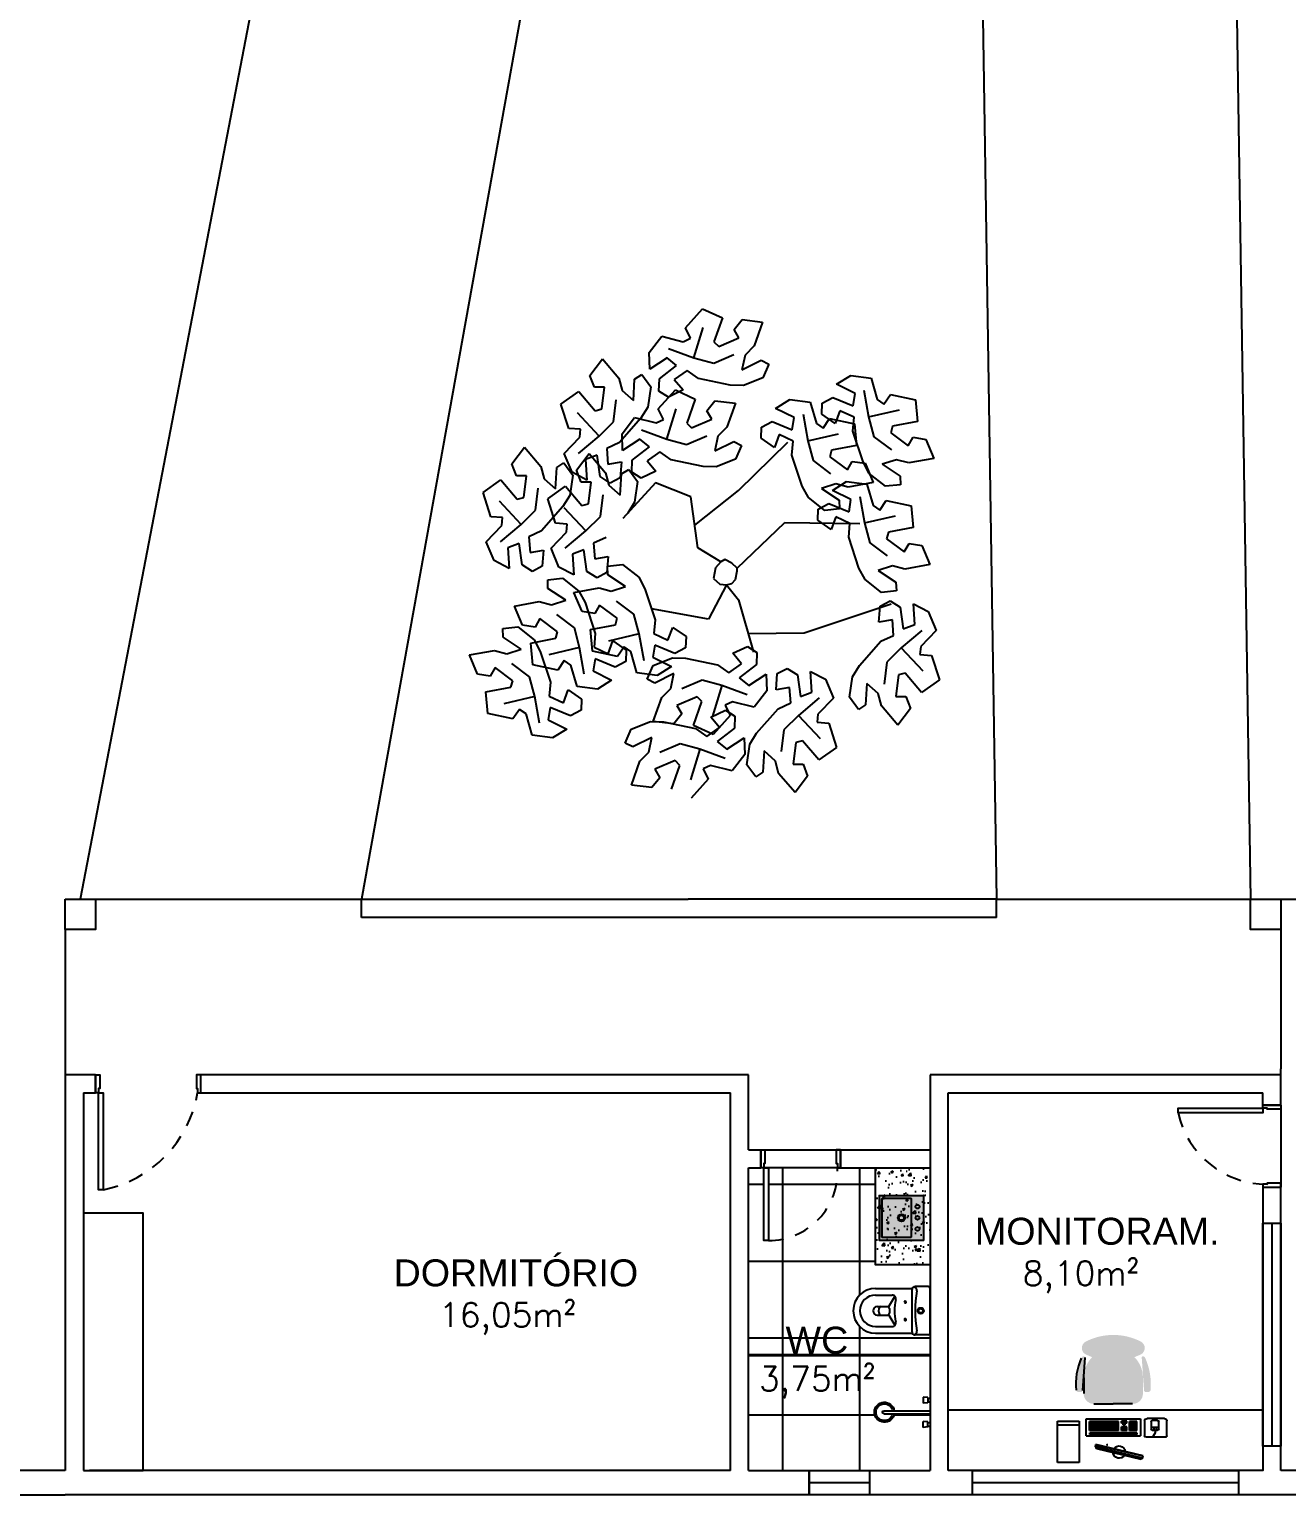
# Model space of a CAD drawing. Header units: millimetres. Extents: x 357 to 945, y 547 to 720.
# Drawn here: x 884.33 to 894.72, y 611.89 to 623.99 of the extents above; entities that cross this region are included whole.
import ezdxf

# ---------------------------------------------------------------- set-up
doc = ezdxf.new("R2010")
doc.units = ezdxf.units.MM
doc.linetypes.add('DASHED', pattern=[0.75, 0.5, -0.25])
doc.linetypes.add('HIDDEN2', pattern=[0.1875, 0.125, -0.0625])
for name, color, linetype in [('ABASE', 254, 'Continuous'), ('ARQ-MOB', 253, 'Continuous'), ('ARQ-SAN', 253, 'Continuous')]:
    doc.layers.add(name, color=color, linetype=linetype)
doc.layers.add('ARQ-hatch san', color=255, linetype='Continuous', lineweight=0)
doc.styles.add('GA RO 1_50', font='romans.shx', dxfattribs={"height": 0.09})
doc.styles.add('T80-50', font='sanss___.ttf', dxfattribs={"height": 0.1})

# ---------------------------------------------------------------- blocks, each defined once
blk = doc.blocks.new('BACIA')
at = {"layer": 'ARQ-SAN'}
for p, q in [((-8575.33, 17786.267), (-8575.33, 17785.963)), ((-8575.275, 17786.267), (-8575.275, 17786.131)), ((-8575.18, 17786.253), (-8575.18, 17786.167)), ((-8575.11, 17786.253), (-8575.11, 17786.167)), ((-8575.015, 17786.267), (-8575.015, 17786.131)), ((-8574.96, 17786.267), (-8574.96, 17785.964)), ((-8575.182, 17786.157), (-8575.263, 17786.107)), ((-8575.125, 17786.152), (-8575.165, 17786.152)), ((-8575.109, 17786.157), (-8575.028, 17786.108)), ((-8575.32, 17785.966), (-8574.97, 17785.966)), ((-8575.345, 17785.832), (-8575.345, 17785.941)), ((-8574.945, 17785.832), (-8574.945, 17785.941)), ((-8575.33, 17785.817), (-8574.96, 17785.817))]:
    blk.add_line(p, q, dxfattribs=at)
for radius in [0.025, 0.018]:
    blk.add_circle((-8575.145, 17785.894), radius, dxfattribs=at)
for centre, radius, start, end in [((-8575.145, 17786.267), 0.185, 0.0016, 180.0016), ((-8575.145, 17786.267), 0.13, 0.0016, 180.0016), ((-8575.145, 17786.253), 0.035, 0.0016, 180.0016), ((-8575.17, 17786.226), 0.01, 116.4013, 180.0016), ((-8575.145, 17786.176), 0.0663, 63.6164, 116.3867), ((-8575.12, 17786.226), 0.01, 0.0016, 63.6018), ((-8575.243, 17786.131), 0.032, 180.0016, 283.3342), ((-8575.145, 17785.718), 0.393, 76.6654, 103.3269), ((-8575.165, 17786.167), 0.015, 180.0016, 269.9975), ((-8575.125, 17786.167), 0.015, 270.0094, 359.9937), ((-8575.047, 17786.131), 0.032, 256.6692, 0.0016), ((-8575.32, 17785.941), 0.025, 89.999, 180.0041), ((-8575.218, 17786.022), 0.0075, 90.0016, 270.0016), ((-8575.218, 17786.022), 0.0075, 270.0016, 90.0016), ((-8575.073, 17786.022), 0.0075, 90.0016, 270.0016), ((-8575.073, 17786.022), 0.0075, 270.0016, 90.0016), ((-8574.97, 17785.941), 0.025, 359.999, 90.0041), ((-8575.315, 17785.95), 0.025, 180.0016, 280.5955), ((-8575.145, 17785.041), 0.9, 79.4075, 100.5881), ((-8574.975, 17785.95), 0.025, 259.4091, 359.7684), ((-8575.33, 17785.832), 0.015, 180.0016, 269.9975), ((-8574.96, 17785.832), 0.015, 270.0094, 359.9937)]:
    blk.add_arc(centre, radius, start, end, dxfattribs=at)
blk = doc.blocks.new('L73_p')
at = {"layer": 'ARQ-hatch san', "true_color": 0xffffff}
h = blk.add_hatch(color=7, dxfattribs=at)
h.dxf.hatch_style = 2
h.paths.add_polyline_path([(-0.203, -0.201, 0.414214), (-0.201, -0.203), (0.201, -0.203, 0.414214), (0.203, -0.201), (0.203, 0.201, 0.416666), (0.201, 0.203), (-0.201, 0.203, 0.414214), (-0.203, 0.201)])
h.paths.add_polyline_path([(0.173, 0.088, -0.414601), (0.178, 0.083), (0.177, -0.173, -0.413826), (0.173, -0.177), (-0.172, -0.177, -0.06721), (-0.174, -0.177), (-0.175, -0.177), (-0.175, -0.177, -0.054879), (-0.176, -0.176), (-0.176, -0.176), (-0.176, -0.176, -0.066644), (-0.177, -0.175), (-0.177, -0.174), (-0.177, -0.174, -0.052691), (-0.178, -0.172), (-0.178, 0.083, -0.414578), (-0.173, 0.088)], flags=16)
h.paths.add_polyline_path([(-0.101, 0.163, -1), (-0.101, 0.128, -1)], flags=16)
h.paths.add_polyline_path([(0, 0.163, -1), (0, 0.128, -1)], flags=0)
h.paths.add_polyline_path([(0, 0.033, -1), (0, -0.033, -1)], flags=0)
h.paths.add_polyline_path([(0, 0.023, -1), (0, -0.023, -1)], flags=0)
h.paths.add_polyline_path([(0.101, 0.163, -1), (0.101, 0.128, -1)], flags=16)
h.paths.add_polyline_path([(-0.101, 0.163, 1), (-0.101, 0.128, 1)], flags=0)
h.paths.add_polyline_path([(0, 0.128, 1), (0, 0.163, 1)], flags=16)
h.paths.add_polyline_path([(0.101, 0.128, 1), (0.101, 0.163, 1)], flags=16)
for points in [[(0.201, -0.203), (-0.201, -0.203, -0.414214), (-0.203, -0.201), (-0.203, 0.201, -0.414214), (-0.201, 0.203), (0.201, 0.203)], [(-0.178, -0.172, 0.414577), (-0.172, -0.177)]]:
    blk.add_lwpolyline(points, format="xyb")
at = {"linetype": 'DASHED'}
for points in [[(-0.101, 0.163, 1), (-0.101, 0.128, 1)], [(0.101, 0.163, 1), (0.101, 0.128, 1)]]:
    blk.add_lwpolyline(points, format="xyb", close=True, dxfattribs=at)
for points in [[(0, 0.163, 1), (0, 0.128, 1)], [(0.203, 0.201, 0.414214), (0.201, 0.203, -0.414214)], [(-0.172, -0.177), (0.173, -0.177, 0.413827), (0.177, -0.173), (0.178, 0.083, 0.414601), (0.173, 0.088), (-0.173, 0.088, 0.414577), (-0.178, 0.083), (-0.178, -0.172), (-0.177, -0.174), (-0.177, -0.174), (-0.177, -0.175), (-0.176, -0.176), (-0.175, -0.177), (-0.175, -0.177), (-0.174, -0.177)], [(0, 0.033, 1), (0, -0.033, 1)], [(0, 0.023, 1), (0, -0.023, 1)], [(0.203, -0.201, -0.414214), (0.201, -0.203, 0.414214)]]:
    blk.add_lwpolyline(points, format="xyb", close=True)
for points in [[(0.203, -0.201), (0.203, 0.201)], [(0.172, -0.177), (-0.172, -0.177)]]:
    blk.add_lwpolyline(points)
blk = doc.blocks.new('CHUVEIRO')
at = {"layer": 'ARQ-SAN'}
for p, q in [((-8578.802, 17789.545), (-8578.819, 17789.545)), ((-8578.802, 17789.515), (-8578.819, 17789.515)), ((-8578.802, 17789.551), (-8578.762, 17789.555)), ((-8578.802, 17789.551), (-8578.802, 17789.508)), ((-8578.802, 17789.508), (-8578.762, 17789.505)), ((-8578.762, 17789.555), (-8578.762, 17789.505)), ((-8578.439, 17789.442), (-8578.819, 17789.442)), ((-8578.439, 17789.417), (-8578.819, 17789.417)), ((-8578.802, 17789.345), (-8578.819, 17789.345)), ((-8578.802, 17789.351), (-8578.762, 17789.354)), ((-8578.802, 17789.308), (-8578.802, 17789.351)), ((-8578.762, 17789.304), (-8578.762, 17789.354)), ((-8578.802, 17789.315), (-8578.819, 17789.315)), ((-8578.802, 17789.308), (-8578.762, 17789.304))]:
    blk.add_line(p, q, dxfattribs=at)
blk.add_lwpolyline([(-8578.819, 17789.442), (-8578.819, 17789.417)], dxfattribs=at)
for centre, radius, start, end in [((-8578.442, 17789.43), 0.0825, 188.4801, 171.5199), ((-8578.442, 17789.43), 0.0693, 190.118, 169.882), ((-8578.439, 17789.43), 0.0122, 270, 90)]:
    blk.add_arc(centre, radius, start, end, dxfattribs=at)
blk = doc.blocks.new('computadro')
at = {"layer": 'ARQ-MOB', "color": 252, "true_color": 0x939598}
for p, q in [((3249.525, 1236.357), (3249.525, 1236.191)), ((3249.541, 1236.366), (3249.66, 1236.366)), ((3249.593, 1236.299), (3249.655, 1236.299)), ((3249.61, 1236.235), (3249.61, 1236.299)), ((3249.68, 1236.346), (3249.68, 1236.202)), ((3249.66, 1236.182), (3249.541, 1236.182)), ((3249.583, 1236.245), (3249.583, 1236.289)), ((3249.61, 1236.277), (3249.583, 1236.277)), ((3249.61, 1236.257), (3249.583, 1236.257)), ((3249.655, 1236.235), (3249.593, 1236.235)), ((3249.665, 1236.289), (3249.665, 1236.245)), ((3249.353, 1236.165), (3249.344, 1236.152)), ((3249.431, 1235.783), (3249.344, 1236.152)), ((3249.353, 1236.165), (3249.373, 1236.17)), ((3249.353, 1236.165), (3249.446, 1235.776)), ((3249.368, 1236.169), (3249.46, 1235.779)), ((3249.373, 1236.17), (3249.465, 1235.78)), ((3249.677, 1236.148), (3249.538, 1236.148)), ((3249.538, 1235.698), (3249.538, 1236.148)), ((3249.548, 1236.118), (3249.548, 1235.728)), ((3249.563, 1236.118), (3249.548, 1236.118)), ((3249.563, 1236.118), (3249.563, 1235.728)), ((3249.581, 1236.117), (3249.581, 1236.057)), ((3249.581, 1236.117), (3249.656, 1236.117)), ((3249.581, 1236.102), (3249.656, 1236.102)), ((3249.581, 1236.087), (3249.656, 1236.087)), ((3249.581, 1236.072), (3249.656, 1236.072)), ((3249.581, 1236.057), (3249.656, 1236.057)), ((3249.596, 1236.117), (3249.596, 1236.057)), ((3249.611, 1236.117), (3249.611, 1236.057)), ((3249.626, 1236.117), (3249.626, 1236.057)), ((3249.641, 1236.117), (3249.641, 1236.057)), ((3249.656, 1236.057), (3249.656, 1236.118)), ((3249.656, 1236.117), (3249.656, 1236.057)), ((3249.677, 1235.698), (3249.677, 1236.148)), ((3249.581, 1235.967), (3249.656, 1235.967)), ((3249.581, 1235.967), (3249.581, 1235.727)), ((3249.581, 1235.952), (3249.656, 1235.952)), ((3249.581, 1235.937), (3249.656, 1235.937)), ((3249.582, 1236.035), (3249.612, 1236.035)), ((3249.582, 1236.035), (3249.582, 1235.99)), ((3249.582, 1236.02), (3249.612, 1236.02)), ((3249.582, 1236.005), (3249.612, 1236.005)), ((3249.582, 1235.99), (3249.612, 1235.99)), ((3249.596, 1235.967), (3249.596, 1235.727)), ((3249.597, 1236.035), (3249.597, 1235.99)), ((3249.611, 1235.967), (3249.611, 1235.727)), ((3249.612, 1236.035), (3249.612, 1235.99)), ((3249.626, 1235.967), (3249.626, 1235.727)), ((3249.627, 1236.02), (3249.627, 1236.005)), ((3249.627, 1236.02), (3249.657, 1236.02)), ((3249.627, 1236.005), (3249.657, 1236.005)), ((3249.641, 1235.967), (3249.641, 1235.727)), ((3249.642, 1236.035), (3249.642, 1235.99)), ((3249.642, 1236.035), (3249.657, 1236.035)), ((3249.642, 1235.99), (3249.657, 1235.99)), ((3249.656, 1235.967), (3249.656, 1235.727)), ((3249.657, 1236.035), (3249.657, 1235.99)), ((3249.581, 1235.922), (3249.641, 1235.922)), ((3249.581, 1235.907), (3249.641, 1235.907)), ((3249.581, 1235.892), (3249.641, 1235.892)), ((3249.581, 1235.877), (3249.641, 1235.877)), ((3249.581, 1235.862), (3249.641, 1235.862)), ((3249.581, 1235.847), (3249.641, 1235.847)), ((3249.581, 1235.832), (3249.641, 1235.832)), ((3249.581, 1235.832), (3249.641, 1235.832)), ((3249.581, 1235.817), (3249.641, 1235.817)), ((3249.446, 1235.776), (3249.431, 1235.783)), ((3249.446, 1235.776), (3249.465, 1235.78)), ((3249.538, 1235.698), (3249.677, 1235.698)), ((3249.548, 1235.728), (3249.563, 1235.728)), ((3249.581, 1235.802), (3249.641, 1235.802)), ((3249.581, 1235.787), (3249.641, 1235.787)), ((3249.581, 1235.772), (3249.641, 1235.772)), ((3249.581, 1235.757), (3249.656, 1235.757)), ((3249.581, 1235.742), (3249.656, 1235.742)), ((3249.581, 1235.727), (3249.656, 1235.727)), ((3249.657, 1235.641), (3249.316, 1235.641)), ((3249.316, 1235.641), (3249.316, 1235.461)), ((3249.627, 1235.461), (3249.627, 1235.641)), ((3249.657, 1235.461), (3249.657, 1235.641)), ((3249.316, 1235.461), (3249.657, 1235.461))]:
    blk.add_line(p, q, dxfattribs=at)
for centre, radius, start, end in [((3249.541, 1236.346), 0.02, 90, 145.8256), ((3249.593, 1236.289), 0.01, 90, 180), ((3249.655, 1236.289), 0.01, 0, 90), ((3249.66, 1236.346), 0.02, 0, 90), ((3249.541, 1236.202), 0.02, 214.1744, 270), ((3249.593, 1236.245), 0.01, 180, 270), ((3249.655, 1236.245), 0.01, 270, 0), ((3249.66, 1236.202), 0.02, 270, 0), ((3249.403, 1235.971), 0.0507, 121.9166, 264.7273), ((3249.403, 1235.971), 0.0507, 301.9443, 84.755)]:
    blk.add_arc(centre, radius, start, end, dxfattribs=at)
blk.add_open_spline([(3249.583, 1236.267), (3249.571, 1236.269), (3249.559, 1236.274), (3249.525, 1236.248)], degree=3, dxfattribs=at)
blk = doc.blocks.new('arv7p')
at = {"color": 0}
for p, q in [((110.549, -13.114), (110.69, -12.957)), ((110.69, -12.957), (110.854, -13.032)), ((110.854, -13.032), (110.784, -13.23)), ((110.95, -13.128), (111.016, -13.045)), ((111.016, -13.045), (111.186, -13.067)), ((111.186, -13.067), (111.116, -13.264)), ((110.249, -13.319), (110.352, -13.184)), ((110.352, -13.184), (110.53, -13.229)), ((110.591, -13.2), (110.549, -13.114)), ((110.549, -13.114), (110.549, -13.114)), ((110.619, -13.363), (110.695, -13.111)), ((110.824, -13.269), (110.991, -13.198)), ((110.991, -13.198), (110.95, -13.128)), ((110.254, -13.457), (110.249, -13.319)), ((110.409, -13.286), (110.619, -13.363)), ((110.53, -13.229), (110.591, -13.2)), ((110.784, -13.23), (110.824, -13.269)), ((111.116, -13.264), (111.042, -13.339)), ((109.759, -13.507), (109.862, -13.37)), ((109.862, -13.37), (109.998, -13.53)), ((110.396, -13.362), (110.254, -13.457)), ((110.333, -13.537), (110.475, -13.427)), ((110.475, -13.427), (110.396, -13.362)), ((110.619, -13.363), (110.782, -13.406)), ((110.782, -13.406), (110.949, -13.335)), ((111.042, -13.339), (111.015, -13.461)), ((111.015, -13.461), (111.174, -13.381)), ((111.174, -13.381), (111.237, -13.415)), ((111.237, -13.415), (111.187, -13.528)), ((109.797, -13.606), (109.759, -13.507)), ((109.998, -13.53), (110.025, -13.632)), ((110.118, -13.715), (110.128, -13.538)), ((110.128, -13.538), (110.188, -13.501)), ((110.188, -13.501), (110.262, -13.601)), ((110.329, -13.637), (110.333, -13.537)), ((110.333, -13.537), (110.333, -13.537)), ((110.562, -13.468), (110.456, -13.541)), ((110.456, -13.541), (110.529, -13.628)), ((110.656, -13.534), (110.562, -13.468)), ((110.919, -13.588), (110.656, -13.534)), ((111.187, -13.528), (111.027, -13.592)), ((111.797, -13.581), (111.915, -13.508)), ((111.915, -13.508), (112.083, -13.529)), ((112.083, -13.529), (112.134, -13.706)), ((109.519, -13.745), (109.666, -13.641)), ((109.666, -13.641), (109.802, -13.8)), ((109.878, -13.606), (109.797, -13.606)), ((109.857, -13.785), (109.878, -13.606)), ((110.025, -13.632), (110.118, -13.715)), ((110.262, -13.601), (110.238, -13.771)), ((110.324, -13.785), (110.465, -13.628)), ((110.408, -13.686), (110.329, -13.637)), ((110.529, -13.628), (110.408, -13.686)), ((110.465, -13.628), (110.629, -13.703)), ((111.027, -13.592), (110.919, -13.588)), ((111.951, -13.657), (111.797, -13.581)), ((111.935, -13.758), (111.951, -13.657)), ((112.024, -13.63), (112.062, -13.85)), ((112.189, -13.744), (112.243, -13.665)), ((112.243, -13.665), (112.243, -13.665)), ((112.243, -13.665), (112.449, -13.709)), ((109.584, -13.946), (109.519, -13.745)), ((109.802, -13.8), (109.857, -13.785)), ((109.954, -13.89), (109.976, -13.71)), ((110.238, -13.771), (110.18, -13.862)), ((110.366, -13.871), (110.324, -13.785)), ((110.324, -13.785), (110.324, -13.785)), ((110.395, -14.034), (110.471, -13.783)), ((110.629, -13.703), (110.559, -13.901)), ((110.725, -13.799), (110.791, -13.717)), ((110.766, -13.87), (110.725, -13.799)), ((110.791, -13.717), (110.961, -13.738)), ((110.961, -13.738), (110.891, -13.935)), ((111.294, -13.78), (111.412, -13.706)), ((111.448, -13.856), (111.294, -13.78)), ((111.412, -13.706), (111.58, -13.728)), ((111.58, -13.728), (111.631, -13.905)), ((111.677, -13.829), (111.68, -13.736)), ((111.68, -13.736), (111.768, -13.69)), ((111.768, -13.69), (111.768, -13.69)), ((111.768, -13.69), (111.935, -13.758)), ((111.826, -13.799), (111.787, -13.905)), ((111.942, -13.853), (111.826, -13.799)), ((112.062, -13.85), (112.318, -13.791)), ((112.134, -13.706), (112.189, -13.744)), ((112.449, -13.709), (112.466, -13.888)), ((109.835, -14.009), (109.655, -13.818)), ((109.835, -14.009), (109.954, -13.89)), ((110.18, -13.862), (110.002, -14.063)), ((110.024, -13.99), (110.127, -13.855)), ((110.127, -13.855), (110.305, -13.9)), ((110.305, -13.9), (110.366, -13.871)), ((110.559, -13.901), (110.599, -13.941)), ((110.599, -13.941), (110.766, -13.87)), ((111.177, -13.935), (111.265, -13.889)), ((111.265, -13.889), (111.265, -13.889)), ((111.265, -13.889), (111.432, -13.957)), ((111.432, -13.957), (111.448, -13.856)), ((111.521, -13.829), (111.56, -14.049)), ((111.631, -13.905), (111.686, -13.943)), ((111.787, -13.905), (111.677, -13.829)), ((111.686, -13.943), (111.74, -13.864)), ((111.74, -13.864), (111.74, -13.864)), ((111.74, -13.864), (111.946, -13.908)), ((111.932, -13.968), (111.942, -13.853)), ((111.946, -13.908), (111.963, -14.087)), ((112.062, -13.85), (112.106, -14.014)), ((112.466, -13.888), (112.26, -13.927)), ((109.546, -14.152), (109.674, -14.019)), ((109.68, -13.953), (109.584, -13.946)), ((109.584, -13.946), (109.584, -13.946)), ((109.664, -14.153), (109.835, -14.009)), ((109.674, -14.019), (109.68, -13.953)), ((110.029, -14.129), (110.024, -13.99)), ((110.172, -14.034), (110.029, -14.129)), ((110.251, -14.098), (110.172, -14.034)), ((110.184, -13.957), (110.395, -14.034)), ((110.395, -14.034), (110.558, -14.078)), ((110.558, -14.078), (110.724, -14.007)), ((110.817, -14.01), (110.79, -14.132)), ((110.891, -13.935), (110.817, -14.01)), ((111.174, -14.027), (111.177, -13.935)), ((111.284, -14.103), (111.174, -14.027)), ((111.323, -13.997), (111.284, -14.103)), ((111.439, -14.052), (111.323, -13.997)), ((111.56, -14.049), (111.815, -13.989)), ((112.017, -14.223), (111.932, -13.968)), ((112.106, -14.014), (112.251, -14.123)), ((112.26, -13.927), (112.245, -13.981)), ((112.245, -13.981), (112.39, -14.09)), ((112.39, -14.09), (112.431, -14.019)), ((112.431, -14.019), (112.535, -14.036)), ((112.535, -14.036), (112.602, -14.193)), ((109.114, -14.237), (109.217, -14.101)), ((109.217, -14.101), (109.353, -14.26)), ((109.612, -14.308), (109.546, -14.152)), ((109.649, -14.29), (109.753, -14.154)), ((109.819, -14.166), (109.723, -14.202)), ((109.753, -14.154), (109.888, -14.313)), ((109.843, -14.344), (109.819, -14.166)), ((110.002, -14.063), (109.898, -14.112)), ((109.898, -14.112), (109.908, -14.24)), ((110.108, -14.208), (110.251, -14.098)), ((110.337, -14.139), (110.231, -14.213)), ((110.431, -14.205), (110.337, -14.139)), ((110.79, -14.132), (110.949, -14.053)), ((110.949, -14.053), (111.012, -14.086)), ((111.012, -14.086), (110.962, -14.199)), ((110.988, -14.459), (111.394, -14.059)), ((111.429, -14.167), (111.439, -14.052)), ((111.514, -14.422), (111.429, -14.167)), ((111.56, -14.049), (111.603, -14.212)), ((111.757, -14.125), (111.742, -14.18)), ((111.963, -14.087), (111.757, -14.125)), ((109.152, -14.336), (109.114, -14.237)), ((109.353, -14.26), (109.381, -14.362)), ((109.473, -14.446), (109.484, -14.269)), ((109.484, -14.269), (109.544, -14.231)), ((109.544, -14.231), (109.617, -14.331)), ((109.723, -14.202), (109.734, -14.373)), ((109.908, -14.24), (110.02, -14.221)), ((110.02, -14.221), (110.009, -14.354)), ((110.019, -14.321), (110.079, -14.284)), ((110.079, -14.284), (110.152, -14.384)), ((110.104, -14.308), (110.108, -14.208)), ((110.108, -14.208), (110.108, -14.208)), ((110.231, -14.213), (110.304, -14.3)), ((110.695, -14.259), (110.431, -14.205)), ((110.802, -14.263), (110.695, -14.259)), ((110.962, -14.199), (110.802, -14.263)), ((111.603, -14.212), (111.748, -14.321)), ((111.742, -14.18), (111.887, -14.288)), ((111.887, -14.288), (111.928, -14.218)), ((111.928, -14.218), (112.033, -14.234)), ((112.068, -14.318), (112.017, -14.223)), ((112.033, -14.234), (112.099, -14.392)), ((112.294, -14.204), (112.175, -14.242)), ((112.175, -14.242), (112.323, -14.34)), ((112.396, -14.231), (112.294, -14.204)), ((112.602, -14.193), (112.396, -14.231)), ((108.875, -14.475), (109.021, -14.371)), ((109.021, -14.371), (109.158, -14.53)), ((109.234, -14.336), (109.152, -14.336)), ((109.212, -14.516), (109.234, -14.336)), ((109.381, -14.362), (109.473, -14.446)), ((109.617, -14.331), (109.593, -14.501)), ((109.734, -14.373), (109.612, -14.308)), ((109.687, -14.389), (109.649, -14.29)), ((109.769, -14.389), (109.687, -14.389)), ((109.747, -14.568), (109.769, -14.389)), ((109.927, -14.398), (109.843, -14.344)), ((109.843, -14.344), (109.843, -14.344)), ((109.888, -14.313), (109.916, -14.415)), ((110.009, -14.354), (109.927, -14.398)), ((110.008, -14.498), (110.019, -14.321)), ((110.301, -14.396), (110.031, -14.69)), ((110.183, -14.357), (110.104, -14.308)), ((110.152, -14.384), (110.128, -14.554)), ((110.304, -14.3), (110.183, -14.357)), ((110.594, -14.511), (110.301, -14.396)), ((111.791, -14.403), (111.672, -14.441)), ((111.763, -14.458), (111.881, -14.384)), ((111.893, -14.43), (111.791, -14.403)), ((111.881, -14.384), (112.049, -14.406)), ((112.099, -14.392), (111.893, -14.43)), ((112.049, -14.406), (112.1, -14.583)), ((112.203, -14.424), (112.068, -14.318)), ((112.323, -14.34), (112.326, -14.411)), ((108.94, -14.676), (108.875, -14.475)), ((109.158, -14.53), (109.212, -14.516)), ((109.31, -14.62), (109.332, -14.44)), ((109.41, -14.528), (109.556, -14.424)), ((109.475, -14.729), (109.41, -14.528)), ((109.593, -14.501), (109.536, -14.592)), ((109.556, -14.424), (109.693, -14.583)), ((109.845, -14.673), (109.867, -14.493)), ((109.916, -14.415), (110.008, -14.498)), ((110.65, -14.932), (110.594, -14.511)), ((110.625, -14.744), (110.988, -14.459)), ((111.565, -14.517), (111.514, -14.422)), ((111.7, -14.623), (111.565, -14.517)), ((111.672, -14.441), (111.82, -14.539)), ((111.917, -14.534), (111.763, -14.458)), ((111.99, -14.507), (112.029, -14.727)), ((112.326, -14.411), (112.203, -14.424)), ((109.19, -14.739), (109.011, -14.548)), ((109.19, -14.739), (109.31, -14.62)), ((109.536, -14.592), (109.357, -14.793)), ((109.725, -14.792), (109.546, -14.601)), ((109.693, -14.583), (109.747, -14.568)), ((110.128, -14.554), (110.071, -14.645)), ((111.643, -14.705), (111.646, -14.613)), ((111.646, -14.613), (111.734, -14.567)), ((111.823, -14.61), (111.7, -14.623)), ((111.734, -14.567), (111.734, -14.567)), ((111.734, -14.567), (111.901, -14.634)), ((111.82, -14.539), (111.823, -14.61)), ((111.901, -14.634), (111.917, -14.534)), ((112.1, -14.583), (112.155, -14.621)), ((112.155, -14.621), (112.209, -14.542)), ((112.209, -14.542), (112.209, -14.542)), ((112.209, -14.542), (112.415, -14.586)), ((112.415, -14.586), (112.432, -14.765)), ((108.902, -14.882), (109.03, -14.749)), ((109.035, -14.683), (108.94, -14.676)), ((108.94, -14.676), (108.94, -14.676)), ((109.019, -14.883), (109.19, -14.739)), ((109.03, -14.749), (109.035, -14.683)), ((109.57, -14.736), (109.475, -14.729)), ((109.475, -14.729), (109.475, -14.729)), ((109.565, -14.802), (109.57, -14.736)), ((109.725, -14.792), (109.845, -14.673)), ((110.977, -15.1), (111.371, -14.722)), ((111.371, -14.722), (111.991, -14.732)), ((111.753, -14.781), (111.643, -14.705)), ((111.792, -14.675), (111.753, -14.781)), ((111.908, -14.73), (111.792, -14.675)), ((111.899, -14.844), (111.908, -14.73)), ((112.029, -14.727), (112.284, -14.667)), ((112.029, -14.727), (112.072, -14.89)), ((112.432, -14.765), (112.226, -14.803)), ((108.967, -15.038), (108.902, -14.882)), ((109.357, -14.793), (109.253, -14.842)), ((109.253, -14.842), (109.264, -14.97)), ((109.437, -14.935), (109.565, -14.802)), ((109.554, -14.936), (109.725, -14.792)), ((109.892, -14.846), (109.788, -14.895)), ((111.983, -15.1), (111.899, -14.844)), ((112.072, -14.89), (112.217, -14.999)), ((112.226, -14.803), (112.211, -14.858)), ((112.211, -14.858), (112.356, -14.966)), ((109.174, -14.896), (109.079, -14.932)), ((109.079, -14.932), (109.09, -15.103)), ((109.198, -15.074), (109.174, -14.896)), ((109.264, -14.97), (109.375, -14.951)), ((109.375, -14.951), (109.364, -15.084)), ((109.502, -15.091), (109.437, -14.935)), ((109.709, -14.949), (109.614, -14.985)), ((109.614, -14.985), (109.625, -15.156)), ((109.733, -15.127), (109.709, -14.949)), ((109.788, -14.895), (109.799, -15.023)), ((109.799, -15.023), (109.91, -15.004)), ((109.91, -15.004), (109.899, -15.137)), ((110.842, -15.047), (110.65, -14.932)), ((112.356, -14.966), (112.397, -14.896)), ((112.397, -14.896), (112.502, -14.912)), ((112.502, -14.912), (112.568, -15.07)), ((109.09, -15.103), (108.967, -15.038)), ((109.283, -15.128), (109.198, -15.074)), ((109.198, -15.074), (109.198, -15.074)), ((109.364, -15.084), (109.283, -15.128)), ((109.625, -15.156), (109.502, -15.091)), ((109.818, -15.181), (109.733, -15.127)), ((109.733, -15.127), (109.733, -15.127)), ((109.903, -15.084), (110.027, -15.07)), ((109.906, -15.155), (109.903, -15.084)), ((110.027, -15.07), (110.162, -15.176)), ((110.798, -15.097), (110.781, -15.186)), ((110.841, -15.047), (110.798, -15.097)), ((110.874, -15.028), (110.841, -15.047)), ((110.931, -15.06), (110.874, -15.028)), ((110.977, -15.1), (110.931, -15.06)), ((110.961, -15.194), (110.975, -15.121)), ((110.975, -15.121), (110.977, -15.1)), ((112.034, -15.195), (111.983, -15.1)), ((112.26, -15.081), (112.141, -15.119)), ((112.141, -15.119), (112.289, -15.217)), ((112.362, -15.108), (112.26, -15.081)), ((112.568, -15.07), (112.362, -15.108)), ((109.41, -15.196), (109.533, -15.183)), ((109.412, -15.267), (109.41, -15.196)), ((109.533, -15.183), (109.668, -15.289)), ((109.899, -15.137), (109.818, -15.181)), ((110.054, -15.252), (109.906, -15.155)), ((109.935, -15.291), (110.054, -15.252)), ((110.162, -15.176), (110.212, -15.272)), ((110.887, -15.237), (110.74, -15.521)), ((110.781, -15.186), (110.832, -15.233)), ((110.832, -15.233), (110.887, -15.237)), ((110.887, -15.237), (110.933, -15.228)), ((110.887, -15.237), (110.988, -15.363)), ((110.933, -15.228), (110.961, -15.194)), ((112.169, -15.301), (112.034, -15.195)), ((112.289, -15.217), (112.292, -15.288)), ((109.134, -15.414), (109.34, -15.376)), ((109.34, -15.376), (109.441, -15.403)), ((109.56, -15.365), (109.412, -15.267)), ((109.441, -15.403), (109.56, -15.365)), ((109.627, -15.301), (109.834, -15.263)), ((109.694, -15.459), (109.627, -15.301)), ((109.668, -15.289), (109.719, -15.384)), ((109.834, -15.263), (109.935, -15.291)), ((110.123, -15.481), (109.979, -15.372)), ((110.212, -15.272), (110.297, -15.527)), ((110.988, -15.363), (111.112, -15.794)), ((112.158, -15.413), (112.24, -15.37)), ((112.292, -15.288), (112.169, -15.301)), ((112.24, -15.37), (112.324, -15.423)), ((109.2, -15.571), (109.134, -15.414)), ((109.63, -15.593), (109.485, -15.484)), ((109.798, -15.476), (109.694, -15.459)), ((109.719, -15.384), (109.803, -15.639)), ((109.839, -15.405), (109.798, -15.476)), ((109.984, -15.514), (109.839, -15.405)), ((110.167, -15.644), (110.123, -15.481)), ((110.74, -15.521), (110.267, -15.436)), ((111.529, -15.636), (112.25, -15.394)), ((112.147, -15.547), (112.158, -15.413)), ((112.324, -15.423), (112.324, -15.423)), ((112.324, -15.423), (112.348, -15.602)), ((112.444, -15.565), (112.433, -15.394)), ((112.433, -15.394), (112.555, -15.459)), ((112.555, -15.459), (112.62, -15.616)), ((109.039, -15.6), (109.162, -15.586)), ((109.042, -15.671), (109.039, -15.6)), ((109.162, -15.586), (109.297, -15.692)), ((109.305, -15.588), (109.2, -15.571)), ((109.345, -15.517), (109.305, -15.588)), ((109.49, -15.626), (109.345, -15.517)), ((109.673, -15.757), (109.63, -15.593)), ((109.763, -15.606), (109.969, -15.568)), ((109.781, -15.786), (109.763, -15.606)), ((109.969, -15.568), (109.984, -15.514)), ((110.297, -15.527), (110.287, -15.641)), ((110.403, -15.696), (110.443, -15.59)), ((110.443, -15.59), (110.553, -15.666)), ((112.259, -15.528), (112.147, -15.547)), ((112.269, -15.656), (112.259, -15.528)), ((112.503, -15.615), (112.332, -15.758)), ((112.348, -15.602), (112.444, -15.565)), ((112.62, -15.616), (112.493, -15.748)), ((109.19, -15.769), (109.042, -15.671)), ((109.27, -15.719), (109.476, -15.68)), ((109.287, -15.898), (109.27, -15.719)), ((109.297, -15.692), (109.348, -15.788)), ((109.476, -15.68), (109.49, -15.626)), ((109.803, -15.639), (109.794, -15.754)), ((109.91, -15.808), (109.949, -15.702)), ((110.167, -15.644), (109.911, -15.704)), ((109.949, -15.702), (110.059, -15.778)), ((110.206, -15.865), (110.167, -15.644)), ((110.295, -15.737), (110.278, -15.837)), ((110.287, -15.641), (110.403, -15.696)), ((110.461, -15.805), (110.295, -15.737)), ((110.553, -15.666), (110.55, -15.759)), ((111.068, -15.639), (111.529, -15.636)), ((111.986, -15.905), (112.165, -15.704)), ((112.165, -15.704), (112.269, -15.656)), ((108.763, -15.817), (108.969, -15.78)), ((108.83, -15.975), (108.763, -15.817)), ((108.969, -15.78), (109.071, -15.807)), ((109.071, -15.807), (109.19, -15.769)), ((109.348, -15.788), (109.433, -16.043)), ((109.673, -15.757), (109.418, -15.816)), ((109.712, -15.977), (109.673, -15.757)), ((109.987, -15.829), (109.781, -15.786)), ((109.801, -15.849), (109.785, -15.95)), ((109.794, -15.754), (109.91, -15.808)), ((109.967, -15.917), (109.801, -15.849)), ((110.041, -15.75), (109.987, -15.829)), ((109.987, -15.829), (109.987, -15.829)), ((110.096, -15.788), (110.041, -15.75)), ((110.059, -15.778), (110.056, -15.871)), ((110.146, -15.965), (110.096, -15.788)), ((110.278, -15.837), (110.432, -15.914)), ((110.282, -15.905), (110.441, -15.841)), ((110.441, -15.841), (110.549, -15.845)), ((110.55, -15.759), (110.461, -15.805)), ((110.461, -15.805), (110.461, -15.805)), ((110.549, -15.845), (110.812, -15.899)), ((110.94, -15.804), (111.061, -15.747)), ((111.012, -15.891), (110.94, -15.804)), ((111.061, -15.747), (111.139, -15.796)), ((111.139, -15.796), (111.135, -15.896)), ((112.332, -15.758), (112.212, -15.878)), ((112.332, -15.758), (112.512, -15.95)), ((112.493, -15.748), (112.487, -15.815)), ((112.487, -15.815), (112.582, -15.822)), ((112.582, -15.822), (112.582, -15.822)), ((112.582, -15.822), (112.648, -16.022)), ((108.934, -15.992), (108.83, -15.975)), ((108.975, -15.921), (108.934, -15.992)), ((109.12, -16.03), (108.975, -15.921)), ((109.259, -15.997), (109.114, -15.888)), ((109.493, -15.942), (109.287, -15.898)), ((109.547, -15.863), (109.493, -15.942)), ((109.493, -15.942), (109.493, -15.942)), ((109.602, -15.901), (109.547, -15.863)), ((109.652, -16.078), (109.602, -15.901)), ((109.785, -15.95), (109.938, -16.026)), ((110.056, -15.871), (109.967, -15.917)), ((109.967, -15.917), (109.967, -15.917)), ((110.314, -15.987), (110.146, -15.965)), ((110.232, -16.018), (110.282, -15.905)), ((110.453, -15.972), (110.295, -16.051)), ((110.432, -15.914), (110.314, -15.987)), ((110.427, -16.094), (110.453, -15.972)), ((110.812, -15.899), (110.907, -15.965)), ((110.907, -15.965), (111.012, -15.891)), ((111.135, -15.896), (110.993, -16.006)), ((111.072, -16.07), (111.215, -15.975)), ((111.135, -15.896), (111.135, -15.896)), ((111.215, -15.975), (111.22, -16.114)), ((111.297, -16.105), (111.308, -15.972)), ((111.308, -15.972), (111.39, -15.928)), ((111.39, -15.928), (111.474, -15.982)), ((111.474, -15.982), (111.474, -15.982)), ((111.474, -15.982), (111.499, -16.16)), ((111.594, -16.124), (111.583, -15.953)), ((111.583, -15.953), (111.705, -16.018)), ((111.929, -15.997), (111.986, -15.905)), ((112.212, -15.878), (112.191, -16.058)), ((112.31, -15.982), (112.289, -16.162)), ((112.365, -15.968), (112.31, -15.982)), ((112.501, -16.127), (112.365, -15.968)), ((108.899, -16.122), (109.105, -16.084)), ((109.105, -16.084), (109.12, -16.03)), ((109.303, -16.16), (109.259, -15.997)), ((109.433, -16.043), (109.423, -16.158)), ((109.821, -16.099), (109.652, -16.078)), ((109.938, -16.026), (109.821, -16.099)), ((110.295, -16.051), (110.232, -16.018)), ((110.352, -16.169), (110.427, -16.094)), ((110.686, -16.026), (110.519, -16.097)), ((110.849, -16.07), (110.686, -16.026)), ((110.849, -16.07), (110.773, -16.322)), ((111.059, -16.147), (110.849, -16.07)), ((110.993, -16.006), (111.072, -16.07)), ((111.409, -16.086), (111.297, -16.105)), ((111.42, -16.214), (111.409, -16.086)), ((111.705, -16.018), (111.771, -16.174)), ((111.905, -16.167), (111.929, -15.997)), ((112.049, -16.052), (112.038, -16.229)), ((112.142, -16.136), (112.049, -16.052)), ((112.648, -16.022), (112.501, -16.127)), ((108.916, -16.302), (108.899, -16.122)), ((109.303, -16.16), (109.047, -16.22)), ((109.342, -16.381), (109.303, -16.16)), ((109.423, -16.158), (109.539, -16.212)), ((109.539, -16.212), (109.578, -16.106)), ((109.578, -16.106), (109.689, -16.182)), ((109.689, -16.182), (109.685, -16.275)), ((110.282, -16.366), (110.352, -16.169)), ((110.644, -16.163), (110.478, -16.235)), ((110.614, -16.401), (110.684, -16.203)), ((110.684, -16.203), (110.644, -16.163)), ((110.938, -16.204), (110.878, -16.233)), ((111.117, -16.249), (110.938, -16.204)), ((111.22, -16.114), (111.117, -16.249)), ((111.316, -16.263), (111.42, -16.214)), ((111.654, -16.173), (111.482, -16.317)), ((111.499, -16.16), (111.594, -16.124)), ((111.771, -16.174), (111.643, -16.307)), ((111.978, -16.267), (111.905, -16.167)), ((112.169, -16.238), (112.142, -16.136)), ((112.289, -16.162), (112.37, -16.162)), ((112.37, -16.162), (112.408, -16.261)), ((109.122, -16.345), (108.916, -16.302)), ((109.176, -16.267), (109.122, -16.345)), ((109.122, -16.345), (109.122, -16.345)), ((109.231, -16.305), (109.176, -16.267)), ((109.282, -16.481), (109.231, -16.305)), ((109.43, -16.253), (109.414, -16.354)), ((109.597, -16.321), (109.43, -16.253)), ((109.685, -16.275), (109.597, -16.321)), ((109.597, -16.321), (109.597, -16.321)), ((110.519, -16.305), (110.452, -16.387)), ((110.478, -16.235), (110.519, -16.305)), ((110.758, -16.331), (110.879, -16.273)), ((110.83, -16.418), (110.758, -16.331)), ((110.919, -16.319), (110.778, -16.476)), ((110.878, -16.233), (110.919, -16.319)), ((110.879, -16.273), (110.958, -16.322)), ((110.919, -16.319), (110.919, -16.319)), ((110.958, -16.322), (110.953, -16.422)), ((111.137, -16.464), (111.316, -16.263)), ((111.482, -16.317), (111.363, -16.436)), ((111.482, -16.317), (111.662, -16.508)), ((111.643, -16.307), (111.637, -16.373)), ((112.038, -16.229), (111.978, -16.267)), ((112.305, -16.397), (112.169, -16.238)), ((112.408, -16.261), (112.305, -16.397)), ((109.414, -16.354), (109.568, -16.43)), ((109.568, -16.43), (109.45, -16.503)), ((110.05, -16.545), (110.1, -16.431)), ((110.1, -16.431), (110.259, -16.367)), ((110.259, -16.367), (110.367, -16.371)), ((110.452, -16.387), (110.282, -16.366)), ((110.367, -16.371), (110.631, -16.425)), ((110.778, -16.476), (110.614, -16.401)), ((110.631, -16.425), (110.725, -16.491)), ((110.725, -16.491), (110.83, -16.418)), ((110.953, -16.422), (110.811, -16.533)), ((110.953, -16.422), (110.953, -16.422)), ((111.08, -16.555), (111.137, -16.464)), ((111.363, -16.436), (111.341, -16.616)), ((111.637, -16.373), (111.733, -16.38)), ((111.733, -16.38), (111.733, -16.38)), ((111.733, -16.38), (111.798, -16.581)), ((109.45, -16.503), (109.282, -16.481)), ((110.113, -16.578), (110.05, -16.545)), ((110.271, -16.499), (110.113, -16.578)), ((110.245, -16.621), (110.271, -16.499)), ((110.504, -16.553), (110.337, -16.624)), ((110.667, -16.597), (110.504, -16.553)), ((110.811, -16.533), (110.89, -16.597)), ((110.89, -16.597), (111.033, -16.502)), ((111.033, -16.502), (111.038, -16.64)), ((111.055, -16.725), (111.08, -16.555)), ((111.461, -16.54), (111.439, -16.72)), ((111.515, -16.526), (111.461, -16.54)), ((111.651, -16.685), (111.515, -16.526)), ((111.798, -16.581), (111.651, -16.685)), ((110.101, -16.893), (110.171, -16.695)), ((110.171, -16.695), (110.245, -16.621)), ((110.463, -16.69), (110.296, -16.761)), ((110.502, -16.73), (110.463, -16.69)), ((110.667, -16.597), (110.591, -16.848)), ((110.877, -16.673), (110.667, -16.597)), ((111.038, -16.64), (110.935, -16.775)), ((111.199, -16.61), (111.189, -16.787)), ((111.292, -16.694), (111.199, -16.61)), ((111.319, -16.796), (111.292, -16.694)), ((110.296, -16.761), (110.337, -16.832)), ((110.433, -16.927), (110.502, -16.73)), ((110.756, -16.731), (110.696, -16.759)), ((110.696, -16.759), (110.737, -16.845)), ((110.935, -16.775), (110.756, -16.731)), ((111.129, -16.825), (111.055, -16.725)), ((111.189, -16.787), (111.129, -16.825)), ((111.455, -16.955), (111.319, -16.796)), ((111.439, -16.72), (111.521, -16.72)), ((111.558, -16.819), (111.455, -16.955)), ((111.521, -16.72), (111.558, -16.819)), ((110.27, -16.914), (110.101, -16.893)), ((110.337, -16.832), (110.27, -16.914)), ((110.737, -16.845), (110.596, -17.002)), ((110.737, -16.845), (110.737, -16.845))]:
    blk.add_line(p, q, dxfattribs=at)

msp = doc.modelspace()

# ---------------------------------------------------------------- hatches: boundary and pattern name
at = {"layer": 'ABASE'}
h = msp.add_hatch(dxfattribs=at)
h.set_pattern_fill('ANSI37', color=8, scale=0.2, angle=-45)
h.set_pattern_definition([(0, (-3688.42826, -467.59015), (2e-16, 0.635), []), (90, (-3688.42826, -467.59015), (-0.635, 2e-16), [])])
edge = h.paths.add_edge_path()
edge.add_line((891.77398, 613.78532), (891.32398, 613.78532))
edge.add_line((891.32398, 613.78532), (891.32398, 614.58532))
edge.add_line((891.32398, 614.58532), (891.03397, 614.58532))
edge.add_line((891.03397, 614.58532), (891.03397, 614.58532))
edge.add_line((891.03397, 614.58532), (891.01897, 614.58532))
edge.add_line((891.01897, 614.58532), (891.00897, 614.58531))
edge.add_arc((890.44014, 614.5551), 0.56963, -89.883618, 3.040797, ccw=False)
edge.add_line((890.4413, 613.98547), (890.39895, 613.98547))
edge.add_line((890.39895, 613.98547), (890.39897, 614.58545))
edge.add_line((890.39897, 614.58545), (890.38898, 614.58532))
edge.add_line((890.38898, 614.58532), (890.37398, 614.58532))
edge.add_line((890.37398, 614.58532), (890.27398, 614.58532))
edge.add_line((890.27398, 614.58532), (890.27398, 613.04204))
edge.add_line((890.27398, 613.04204), (891.77398, 613.04204))
edge.add_line((891.77398, 613.04204), (891.77398, 613.78532))
edge = h.paths.add_edge_path(flags=16)
edge.add_line((891.32396, 613.58973), (891.62705, 613.58976))
edge.add_arc((891.64996, 613.57976), 0.025, 156.42782, 180.004306)
edge.add_line((891.62496, 613.57976), (891.62499, 613.22976))
edge.add_arc((891.64999, 613.22976), 0.025, 180.004306, 203.580792)
edge.add_line((891.62708, 613.21976), (891.32399, 613.21973))
edge.add_arc((891.32398, 613.40473), 0.185, 90.004305, 270.004307, ccw=False)
edge = h.paths.add_edge_path(flags=0)
edge.add_line((891.32397, 613.53473), (891.45942, 613.53474))
edge.add_arc((891.45943, 613.50274), 0.032, -13.334253, 90.016899, ccw=False)
edge.add_arc((891.873, 613.40474), 0.39303, 166.668653, 193.227549)
edge.add_arc((891.45944, 613.30674), 0.032, -89.995694, 14.594559, ccw=False)
edge.add_line((891.45944, 613.27474), (891.45944, 613.27474))
edge.add_line((891.45944, 613.27474), (891.32399, 613.27473))
edge.add_arc((891.32398, 613.40473), 0.13, 90.004306, 270.004306, ccw=False)
edge = h.paths.add_edge_path(flags=0)
edge.add_line((891.33798, 613.43974), (891.42397, 613.43974))
edge.add_arc((891.42397, 613.42474), 0.015, 0.023872, 90.02385, ccw=False)
edge.add_line((891.43898, 613.42475), (891.43898, 613.38501))
edge.add_arc((891.42398, 613.38474), 0.015, -89.995694, 1.032539, ccw=False)
edge.add_line((891.42398, 613.36974), (891.33798, 613.36974))
edge.add_arc((891.33798, 613.40474), 0.035, 90.004306, 270.005913, ccw=False)
edge = h.paths.add_edge_path(flags=0)
edge.add_arc((891.56897, 613.47725), 0.0075, 0, 360)
edge = h.paths.add_edge_path(flags=0)
edge.add_arc((891.56898, 613.33225), 0.0075, 0, 360)
edge = h.paths.add_edge_path(flags=16)
edge.add_arc((891.6968, 613.40476), 0.025, 0, 360)
edge = h.paths.add_edge_path(flags=16)
edge.add_arc((891.6968, 613.40476), 0.018, 0, 360)
edge = h.paths.add_edge_path()
edge.add_line((891.71655, 612.6916), (891.75652, 612.68817))
edge.add_line((891.75652, 612.68817), (891.75652, 612.68135))
edge.add_line((891.75652, 612.68135), (891.77398, 612.68135))
edge.add_line((891.77398, 612.68135), (891.77398, 613.03204))
edge.add_line((891.77398, 613.03204), (890.27398, 613.03204))
edge.add_line((890.27398, 613.03204), (890.27398, 612.08532))
edge.add_line((890.27398, 612.08532), (890.77398, 612.08532))
edge.add_line((890.77398, 612.08532), (891.27398, 612.08532))
edge.add_line((891.27398, 612.08532), (891.77398, 612.08532))
edge.add_line((891.77398, 612.08532), (891.77398, 612.45141))
edge.add_line((891.77398, 612.45141), (891.75652, 612.45141))
edge.add_line((891.75652, 612.45141), (891.75652, 612.4446))
edge.add_line((891.75652, 612.4446), (891.71655, 612.44117))
edge.add_line((891.71655, 612.44117), (891.71652, 612.49103))
edge.add_line((891.71652, 612.49103), (891.75652, 612.48822))
edge.add_line((891.75652, 612.48822), (891.75652, 612.48141))
edge.add_line((891.75652, 612.48141), (891.77398, 612.48141))
edge.add_line((891.77398, 612.48141), (891.77398, 612.55421))
edge.add_line((891.77398, 612.55421), (891.47777, 612.55422))
edge.add_arc((891.39614, 612.56639), 0.08253, 8.479474, 351.519337, ccw=False)
edge.add_line((891.47777, 612.57856), (891.77398, 612.57855))
edge.add_line((891.77398, 612.57855), (891.77398, 612.65135))
edge.add_line((891.77398, 612.65135), (891.75652, 612.65135))
edge.add_line((891.75652, 612.65135), (891.75652, 612.64454))
edge.add_line((891.75652, 612.64454), (891.71653, 612.64174))
edge.add_line((891.71653, 612.64174), (891.71655, 612.6916))
edge = h.paths.add_edge_path()
edge.add_line((891.00897, 614.58531), (891.00897, 614.62127))
edge.add_line((891.00897, 614.62127), (890.99897, 614.62127))
edge.add_line((890.99897, 614.62127), (890.99897, 614.58532))
edge.add_line((890.99897, 614.58532), (890.40898, 614.58532))
edge.add_line((890.40898, 614.58532), (890.40898, 614.62113))
edge.add_line((890.40898, 614.62113), (890.39898, 614.62113))
edge.add_line((890.39898, 614.62113), (890.39898, 614.58532))
edge.add_line((890.39898, 614.58532), (890.43897, 614.58532))
edge.add_line((890.43897, 614.58532), (890.43895, 613.98547))
edge.add_line((890.43895, 613.98547), (890.4413, 613.98547))
edge.add_arc((890.44014, 614.5551), 0.56963, 270.116382, 363.040797)
at = {"layer": 'ABASE', "ltscale": 0.2}
h = msp.add_hatch(dxfattribs=at)
h.set_pattern_fill('AR-CONC', color=8, scale=0.027333, angle=360)
h.set_pattern_definition([(50, (3328.75229, -398.50404), (0.196045549, -0.017151763), [0.020499418, -0.225493597]), (355, (3328.7523, -398.50404), (-0.037924288, 0.205593345), [0.016399534, -0.180394877]), (100.4514445, (3328.76863, -398.50547), (0.158121261, 0.18844158), [0.017421824, -0.191640069]), (46.1842, (3328.7523, -398.44938), (0.291704347, -0.045240652), [0.030749127, -0.338240395]), (96.635635, (3328.7766, -398.45315), (0.25546701, 0.266251523), [0.02613275, -0.287460265]), (351.184164, (3328.7523, -398.44938), (0.25546701, 0.266251523), [0.0245993, -0.270592316]), (21, (3328.77962, -398.46304), (0.163149961, -0.110046038), [0.020499418, -0.225493597]), (326, (3328.77962, -398.46304), (0.066504302, 0.19820205), [0.016399534, -0.180394877]), (71.451445, (3328.79322, -398.47221), (0.229654261, 0.088156012), [0.017421824, -0.191640069]), (37.5, (3328.75229, -398.50404), (0.0033235994, 0.0909884029), [0, -0.1782082727, 0, -0.183128133, 0, -0.181078191]), (7.5, (3328.75229, -398.50404), (0.0719036317, 0.1078028066), [0, -0.1044103684, 0, -0.174108389, 0, -0.069014707]), (327.5, (3328.69134, -398.50404), (0.1459073225, -0.0061648232), [0, -0.068331393, 0, -0.213193946, 0, -0.2828919667]), (317.5, (3328.664, -398.50404), (0.159399693, 0.0273612515), [0, -0.088830811, 0, -0.141582646, 0, -0.200894295])])
h.paths.add_polyline_path([(891.32398, 614.58585), (891.32398, 613.78585), (891.77398, 613.78478), (891.77398, 614.58478)])
at = {"layer": 'ABASE'}
h = msp.add_hatch(color=8, dxfattribs=at)
h.dxf.hatch_style = 1
h.paths.add_polyline_path([(893.43432, 613.01762, 0.26277014), (893.44896, 613.01583), (893.46385, 613.022, -0.19642779), (893.53396, 612.85042), (893.53396, 612.72042, -0.41421356), (893.44896, 612.63542), (893.28896, 612.63542), (893.12896, 612.63542, -0.41421356), (893.04396, 612.72042), (893.04396, 612.85042, -0.19642779), (893.11407, 613.022), (893.12895, 613.01583, 0.26277014), (893.14359, 613.01762, -0.16014475), (893.28896, 613.0654, -0.16014475)])
h.paths.add_polyline_path([(893.59648, 612.74805, -0.36608246), (893.5826, 612.73454), (893.55908, 612.73289, -0.41421356), (893.54306, 612.74681), (893.52397, 613.01892, -0.56131711), (893.53789, 613.02881, -0.04594348), (893.54273, 613.02619, -0.02382873), (893.54794, 613.02177, -0.08400941), (893.55348, 613.01343, -0.12954971)])
h.paths.add_polyline_path([(893.02444, 613.01343, -0.08400941), (893.02997, 613.02177, -0.02382873), (893.03519, 613.02619, -0.04594348), (893.04003, 613.02881, -0.56131711), (893.05394, 613.01892), (893.03485, 612.74681, -0.41421356), (893.01884, 612.73289), (892.99532, 612.73454, -0.36608246), (892.98144, 612.74805, -0.12954971)])
h.paths.add_polyline_path([(893.28896, 613.20542, -0.11851572), (893.51623, 613.15078, -0.63993638), (893.51192, 613.04191), (893.44896, 613.01583, -0.26277014), (893.43432, 613.01762, 0.16014475), (893.28896, 613.0654, 0.16014475), (893.14359, 613.01762, -0.26277014), (893.12895, 613.01583), (893.11407, 613.022), (893.066, 613.04191, -0.63993638), (893.06169, 613.15078, -0.11851572)])

# ---------------------------------------------------------------- linework, layer by layer
at = {"layer": 'ABASE', "color": 8}
for p, q in [((888.37716, 635.68715), (884.74898, 616.80532)), ((890.47716, 635.68715), (887.07398, 616.80532)), ((892.02716, 635.68715), (892.32398, 616.80532)), ((894.12716, 635.68715), (894.42398, 616.80532)), ((884.87398, 616.80532), (887.07398, 616.80532)), ((887.07398, 616.65532), (887.07398, 616.80532)), ((887.07398, 616.80532), (889.77398, 616.80532)), ((892.32398, 616.80532), (889.77398, 616.80532)), ((892.32398, 616.65532), (892.32398, 616.80532)), ((892.32398, 616.80532), (894.42398, 616.80532)), ((894.67398, 616.80532), (895.12716, 616.80532)), ((892.32398, 616.65532), (887.07398, 616.65532)), ((884.62398, 616.55532), (884.62398, 615.35532)), ((894.67398, 616.55532), (894.47398, 616.55532)), ((894.67398, 616.55532), (894.67398, 615.40532)), ((894.67397, 615.10532), (894.67398, 615.40532)), ((884.62398, 615.35532), (884.62398, 612.08532)), ((884.87398, 615.35532), (884.62398, 615.35532)), ((884.87398, 615.20532), (884.87398, 615.35532)), ((884.87398, 615.35532), (884.87398, 615.20532)), ((890.12398, 615.35532), (885.74398, 615.35532)), ((885.74398, 615.20532), (885.74398, 615.35532)), ((890.27398, 615.35532), (890.12398, 615.35532)), ((890.27398, 614.73532), (890.27398, 615.35532)), ((891.92398, 615.35532), (891.77398, 615.35532)), ((891.77398, 615.35532), (891.77398, 612.08532)), ((894.67398, 615.35532), (891.92398, 615.35532)), ((884.77398, 615.20532), (884.87398, 615.20532)), ((884.77398, 615.20532), (884.77398, 612.08532)), ((884.77398, 615.20532), (884.87398, 615.20532)), ((885.74398, 615.20532), (890.12398, 615.20532)), ((890.12398, 612.08532), (890.12398, 615.20532)), ((891.92398, 612.08532), (891.92398, 615.20532)), ((891.92398, 615.20532), (894.52398, 615.20532)), ((894.52399, 615.10532), (894.52398, 615.20532)), ((884.62398, 615.10532), (884.62398, 614.45532)), ((894.67398, 615.10532), (894.52398, 615.10532)), ((894.67398, 615.10532), (894.67398, 614.42532)), ((890.27398, 614.73532), (890.37398, 614.73532)), ((890.27398, 614.73532), (890.37398, 614.73532)), ((890.37398, 614.73532), (890.37398, 614.58532)), ((890.37398, 614.73532), (890.37398, 614.59532)), ((891.03398, 614.73532), (891.77398, 614.73532)), ((891.03398, 614.73532), (891.03398, 614.58532)), ((890.27398, 612.08532), (890.27398, 614.58532)), ((890.27398, 614.58532), (890.37398, 614.58532)), ((891.03398, 614.58532), (891.77398, 614.58532)), ((894.52398, 614.42532), (894.52398, 612.08532)), ((894.67398, 612.08532), (894.67398, 614.42532)), ((894.59898, 614.12865), (894.59898, 612.28532)), ((891.77398, 613.04204), (890.27398, 613.04204)), ((891.77398, 613.03204), (890.27398, 613.03204)), ((893.05394, 613.01892), (893.03485, 612.74681)), ((893.04396, 612.85042), (893.04396, 612.72042)), ((893.12896, 612.63542), (893.28896, 612.63542)), ((893.44896, 612.63542), (893.28896, 612.63542)), ((884.62398, 612.08532), (853.4954, 612.08532)), ((888.19804, 612.08532), (884.82398, 612.08532)), ((890.12398, 612.08532), (888.12398, 612.08532)), ((890.27398, 612.08532), (890.77398, 612.08532)), ((890.77398, 612.08532), (890.77398, 611.88532)), ((890.77398, 611.98532), (891.27398, 611.98532)), ((891.27398, 612.08532), (891.77398, 612.08532)), ((891.27398, 612.08532), (891.27398, 611.88532)), ((892.42398, 612.08532), (891.92398, 612.08532)), ((894.52398, 612.08532), (891.92398, 612.08532)), ((892.12398, 611.98532), (894.32398, 611.98532)), ((894.47398, 612.08532), (893.97398, 612.08532)), ((898.42398, 612.08532), (894.67398, 612.08532)), ((890.77398, 611.88532), (884.62398, 611.88532)), ((892.42398, 611.88532), (891.27398, 611.88532)), ((898.42398, 611.88532), (892.42398, 611.88532))]:
    msp.add_line(p, q, dxfattribs=at)
for points in [[(884.62398, 616.80532), (884.87398, 616.80532), (884.87398, 616.55532), (884.62398, 616.55532)], [(894.42398, 616.80532), (894.67398, 616.80532), (894.67398, 616.55532), (894.42398, 616.55532)], [(884.93896, 614.40547), (884.89896, 614.40547), (884.89898, 615.20532), (884.93898, 615.20532)], [(893.82413, 615.04035), (893.82413, 615.08035), (894.52398, 615.08033), (894.52398, 615.04033)], [(890.37398, 614.73532), (891.03398, 614.73532), (891.03398, 614.58532), (890.37398, 614.58532)], [(890.43895, 613.98547), (890.39895, 613.98547), (890.39897, 614.58532), (890.43897, 614.58532)], [(891.77398, 613.78532), (891.32398, 613.78532), (891.32398, 614.58532), (891.77398, 614.58532)], [(894.52398, 614.12865), (894.67398, 614.12865), (894.67398, 612.28532), (894.52398, 612.28532)], [(891.92398, 612.08532), (891.92398, 612.58532), (894.52398, 612.58532), (894.52398, 612.08532)], [(890.77398, 612.08532), (891.27398, 612.08532), (891.27398, 611.88532), (890.77398, 611.88532)], [(892.12398, 612.08532), (894.32398, 612.08532), (894.32398, 611.88532), (892.12398, 611.88532)]]:
    msp.add_lwpolyline(points, close=True, dxfattribs=at)
for points in [[(884.90898, 615.35532), (884.90898, 615.35532), (884.90898, 615.24113), (884.89898, 615.24113), (884.89898, 615.20545), (884.88898, 615.20532), (884.87398, 615.20532), (884.87398, 615.35532), (884.90898, 615.35532)], [(885.70898, 615.35532), (885.70898, 615.35532), (885.70898, 615.24127), (885.71898, 615.24127), (885.71898, 615.20531), (885.72898, 615.20532), (885.74398, 615.20532), (885.74398, 615.35532), (885.70898, 615.35532)], [(894.67398, 615.07032), (894.67398, 615.07032), (894.55979, 615.07032), (894.55979, 615.08032), (894.52411, 615.08032), (894.52398, 615.09032), (894.52398, 615.10532), (894.67398, 615.10532), (894.67398, 615.07032)], [(890.40898, 614.73532), (890.40898, 614.73532), (890.40898, 614.62113), (890.39898, 614.62113), (890.39898, 614.58545), (890.38898, 614.58532), (890.37398, 614.58532), (890.37398, 614.73532), (890.40898, 614.73532)], [(890.99897, 614.73532), (890.99897, 614.73532), (890.99897, 614.62127), (891.00897, 614.62127), (891.00897, 614.58531), (891.01897, 614.58532), (891.03397, 614.58532), (891.03398, 614.73532), (890.99898, 614.73532)], [(894.67398, 614.46032), (894.67398, 614.46032), (894.55993, 614.46032), (894.55993, 614.45032), (894.52397, 614.45032), (894.52398, 614.44032), (894.52398, 614.42532), (894.67398, 614.42532), (894.67398, 614.46032)], [(853.37808, 611.88532), (884.62398, 611.88532)]]:
    msp.add_lwpolyline(points, dxfattribs=at)
at = {"layer": 'ABASE', "color": 8, "linetype": 'HIDDEN2'}
for centre, radius, start, end in [((884.74552, 615.37437), 0.98803, 281.290398, 350.147632), ((894.5603, 615.2046), 0.75428, 192.577415, 269.971761), ((890.44014, 614.5551), 0.56963, 269.88036, 3.040797)]:
    msp.add_arc(centre, radius, start, end, dxfattribs=at)
at = {"layer": 'ABASE', "color": 8}
for centre, radius, start, end in [((893.50645, 612.79916), 0.52749, 156.033627, 185.559786), ((893.23254, 612.29723), 0.00625, 359.999999, 60), ((893.23254, 612.29723), 0.00625, 300, 359.999999)]:
    msp.add_arc(centre, radius, start, end, dxfattribs=at)
at = {"layer": 'ARQ-MOB', "color": 8}
msp.add_lwpolyline([(884.77398, 612.08532), (885.26906, 612.08532), (885.26906, 614.21297), (884.77398, 614.21297)], close=True, dxfattribs=at)

# ---------------------------------------------------------------- block references
at = {"layer": 'ABASE', "color": 8}
msp.add_blockref('arv7p', (779.20336, 634.64163), dxfattribs=at)
at = {"layer": 'ABASE', "color": 8, "xscale": -0.9110852389130741, "yscale": 0.9110852389130741, "zscale": 0.9110852389130741, "rotation": 270}
msp.add_blockref('L73_p', (891.53724, 614.17349), dxfattribs=at)
at = {"layer": 'ABASE', "color": 8, "linetype": 'ByBlock', "rotation": 90.00274748196513}
msp.add_blockref('BACIA', (18677.17958, 9189.40298), dxfattribs=at)
at = {"layer": 'ABASE', "color": 8, "linetype": 'ByBlock', "xscale": -1, "rotation": 359.9994055477787}
msp.add_blockref('CHUVEIRO', (-7687.23001, -17176.7742), dxfattribs=at)
at = {"layer": 'ABASE', "color": 8, "xscale": -1, "rotation": 270}
msp.add_blockref('computadro', (-342.63431, -2637.16535), dxfattribs=at)

# ---------------------------------------------------------------- texts
at = {"layer": 'ABASE', "color": 8, "style": 'GA RO 1_50'}
for s, p in [('8,10m²', (892.5398, 613.61508)), ('16,05m²', (887.71359, 613.27109)), ('3,75m²', (890.35959, 612.7431))]:
    msp.add_text(s, height=0.200498, dxfattribs=at).set_placement(p)
at = {"layer": 'ABASE', "color": 8, "char_height": 0.222776, "width": 6.5512141, "attachment_point": 3, "style": 'T80-50'}
for s, insert in [('MONITORAM.', (894.16759, 614.17377)), ('DORMITÓRIO', (889.3614, 613.82978)), ('WC', (891.09773, 613.27357))]:
    msp.add_mtext(s, dxfattribs=dict(at, insert=insert))

doc.saveas('drawing.dxf')
